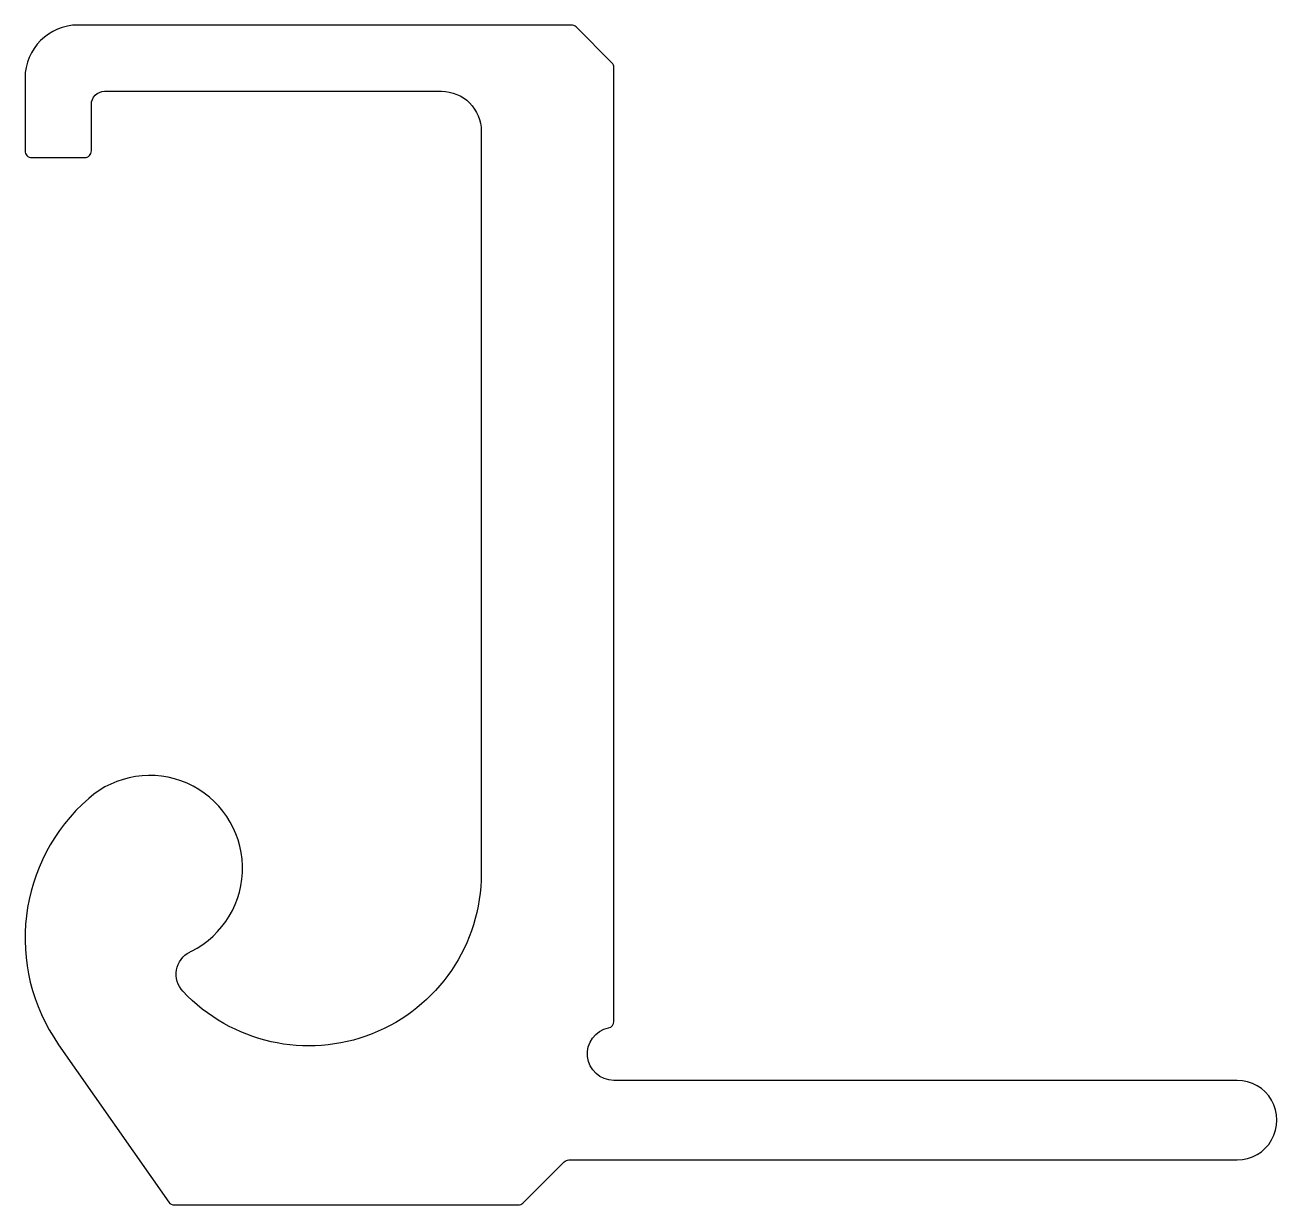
# Model space of a CAD drawing. Extents: x 816.9 to 864.1, y 559.7 to 604.2.
import ezdxf

# ---------------------------------------------------------------- set-up
doc = ezdxf.new("R2010")
doc.units = 0
doc.layers.get('0').update_dxf_attribs({"linetype": 'CONTINUOUS'})

msp = doc.modelspace()

# ---------------------------------------------------------------- linework, layer by layer
at = {"linetype": 'CONTINUOUS'}
msp.add_lwpolyline([(816.894, 602.22), (816.894, 599.47, 0.414214), (817.144, 599.22), (819.144, 599.22, 0.414214), (819.394, 599.47), (819.394, 601.22, -0.414136), (819.894, 601.72), (832.594, 601.72, -0.414253), (834.094, 600.22), (834.094, 572.22, -0.68022), (822.848, 567.778, -0.497818), (823.105, 569.259, 0.002718), (823.164, 569.289, 1.134876), (819.293, 575.054, 0.383306), (818.161, 565.765), (822.319, 559.826, 0.2447), (822.524, 559.72), (835.491, 559.72, 0.198909), (835.667, 559.793), (837.221, 561.346, -0.198909), (837.398, 561.42), (839.094, 561.42), (862.594, 561.42, 1.00001), (862.594, 564.42), (839.094, 564.42, -0.904106), (838.894, 566.399, 0.356404), (839.094, 566.644), (839.094, 602.616, 0.198914), (839.021, 602.793), (837.667, 604.146, 0.198911), (837.49, 604.22), (818.894, 604.22, 0.414205)], format="xyb", close=True, dxfattribs=at)

doc.saveas('drawing.dxf')
